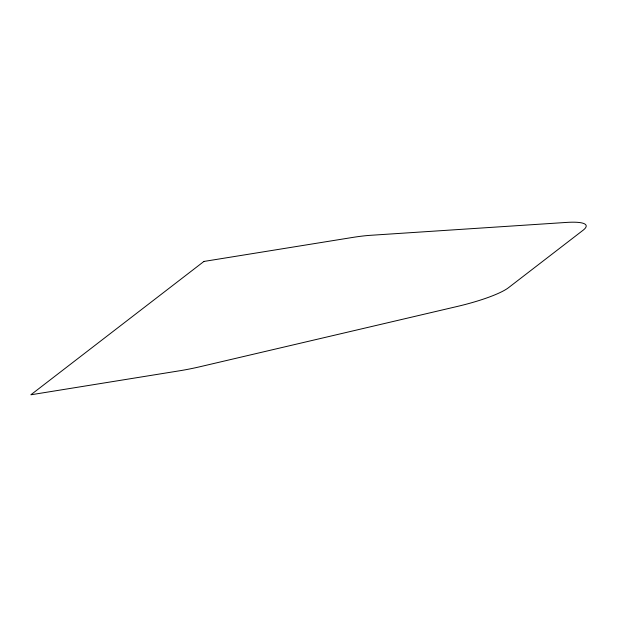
<?xml version="1.0" encoding="UTF-8"?>
<svg xmlns="http://www.w3.org/2000/svg" width="617" height="617" viewBox="0 0 617 617"><rect width="100%" height="100%" fill="white"/><g stroke="black" fill="none" stroke-linecap="round" stroke-linejoin="round"><path stroke-width="0.93" d="M203.918 261.446L30.85 394.795L179.424 370.809A58.16 10.396 -13.2 0 0 200.263 366.668L457.297 306.448A58.16 10.396 -13.2 0 0 508.555 287.653L583.065 230.249A58.16 10.396 -13.2 0 0 566.329 222.436L370.771 235.293A58.16 10.396 -13.2 0 0 352.492 237.46L203.918 261.446"/></g></svg>
